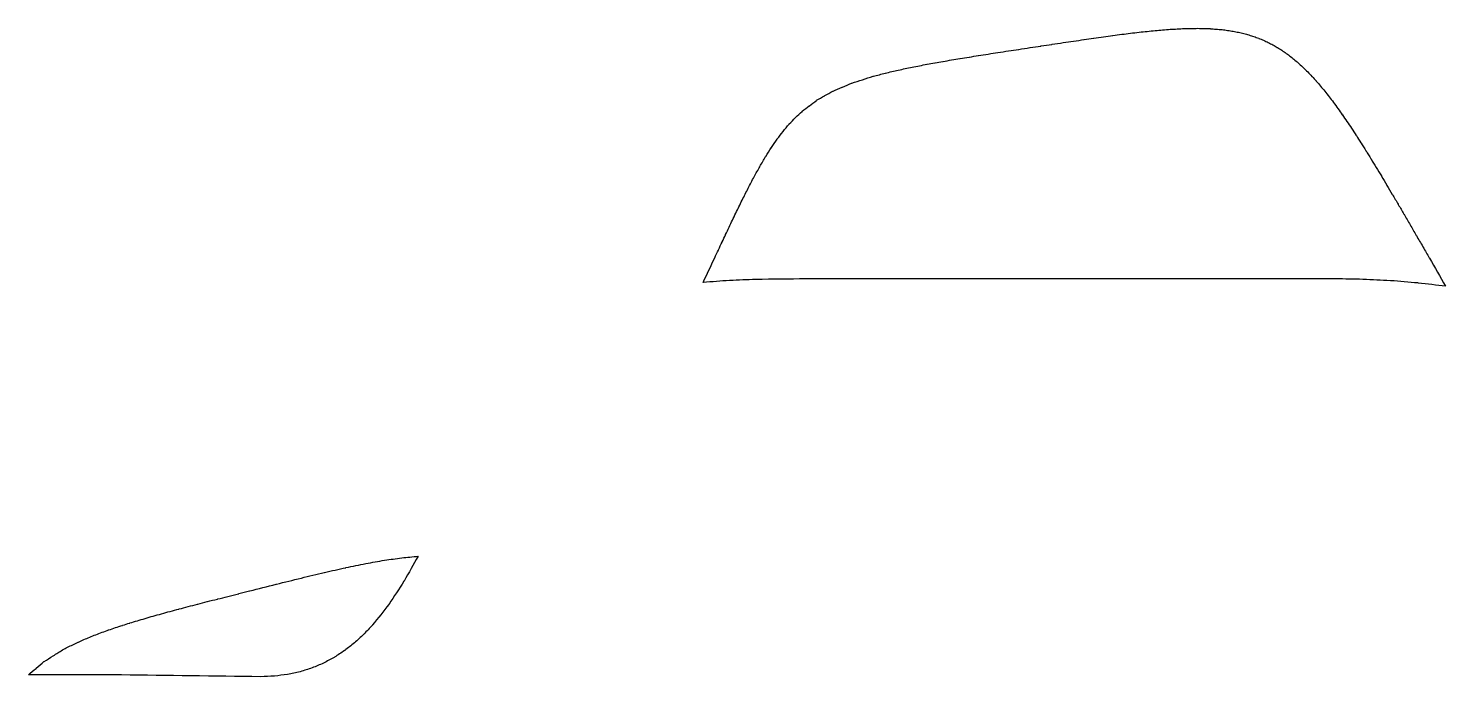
# Model space of a CAD drawing. Extents: x -32 to 115, y -51 to 70.
# Drawn here: x 4.83 to 36.85, y -20 to -5.34 of the extents above; entities that cross this region are included whole.
import ezdxf

# ---------------------------------------------------------------- set-up
doc = ezdxf.new("R2010")
doc.units = 0
doc.layers.add('VISIBLE', color=7, linetype='CONTINUOUS')

msp = doc.modelspace()

# ---------------------------------------------------------------- linework, layer by layer
at = {"layer": 'VISIBLE'}
for points, knots in [([(20.077, -11.084), (20.164, -10.899), (20.25, -10.714), (20.337, -10.528), (20.337, -10.527), (20.338, -10.526), (20.338, -10.525), (20.365, -10.467), (20.392, -10.41), (20.419, -10.352), (20.42, -10.351), (20.42, -10.35), (20.421, -10.348), (20.449, -10.289), (20.476, -10.23), (20.504, -10.171), (20.505, -10.17), (20.505, -10.169), (20.506, -10.167), (20.531, -10.113), (20.557, -10.059), (20.582, -10.005), (20.583, -10.004), (20.583, -10.003), (20.584, -10.002), (20.61, -9.946), (20.636, -9.891), (20.662, -9.835), (20.663, -9.834), (20.663, -9.833), (20.664, -9.832), (20.688, -9.781), (20.712, -9.731), (20.736, -9.68), (20.737, -9.679), (20.737, -9.678), (20.738, -9.677), (20.763, -9.625), (20.788, -9.573), (20.812, -9.521), (20.813, -9.52), (20.813, -9.519), (20.814, -9.518), (20.837, -9.47), (20.86, -9.423), (20.883, -9.375), (20.884, -9.374), (20.884, -9.373), (20.885, -9.372), (20.908, -9.324), (20.932, -9.275), (20.956, -9.227), (20.956, -9.226), (20.957, -9.225), (20.957, -9.224), (20.98, -9.179), (21.003, -9.134), (21.025, -9.088), (21.026, -9.087), (21.026, -9.087), (21.027, -9.086), (21.071, -8.999), (21.115, -8.912), (21.16, -8.826), (21.16, -8.825), (21.16, -8.824), (21.161, -8.823), (21.183, -8.781), (21.205, -8.739), (21.227, -8.697), (21.228, -8.696), (21.228, -8.695), (21.229, -8.694), (21.271, -8.619), (21.313, -8.544), (21.355, -8.469), (21.356, -8.468), (21.357, -8.466), (21.358, -8.465), (21.401, -8.389), (21.444, -8.314), (21.487, -8.238), (21.488, -8.237), (21.489, -8.235), (21.49, -8.234), (21.532, -8.17), (21.573, -8.106), (21.615, -8.041), (21.616, -8.04), (21.617, -8.039), (21.618, -8.037), (21.661, -7.973), (21.704, -7.908), (21.747, -7.843), (21.748, -7.842), (21.749, -7.841), (21.75, -7.839), (21.793, -7.784), (21.837, -7.729), (21.88, -7.674), (21.881, -7.673), (21.882, -7.672), (21.883, -7.671), (21.928, -7.615), (21.973, -7.56), (22.018, -7.505), (22.019, -7.504), (22.02, -7.503), (22.021, -7.502), (22.068, -7.454), (22.115, -7.407), (22.162, -7.359), (22.163, -7.358), (22.164, -7.357), (22.165, -7.356), (22.214, -7.309), (22.262, -7.263), (22.311, -7.216), (22.312, -7.215), (22.313, -7.214), (22.314, -7.213), (22.366, -7.172), (22.419, -7.132), (22.472, -7.091), (22.473, -7.09), (22.474, -7.089), (22.475, -7.088), (22.529, -7.049), (22.583, -7.009), (22.636, -6.97), (22.637, -6.969), (22.639, -6.968), (22.64, -6.967), (22.7, -6.933), (22.76, -6.898), (22.82, -6.863), (22.822, -6.862), (22.823, -6.861), (22.824, -6.861), (22.885, -6.827), (22.946, -6.794), (23.006, -6.76), (23.008, -6.759), (23.009, -6.759), (23.01, -6.758), (23.079, -6.728), (23.148, -6.698), (23.218, -6.669), (23.219, -6.668), (23.22, -6.667), (23.222, -6.667), (23.291, -6.638), (23.361, -6.609), (23.43, -6.581), (23.431, -6.58), (23.433, -6.58), (23.434, -6.579), (23.514, -6.553), (23.594, -6.527), (23.674, -6.501), (23.676, -6.501), (23.677, -6.5), (23.679, -6.5), (23.759, -6.474), (23.839, -6.449), (23.919, -6.424), (23.92, -6.424), (23.921, -6.424), (23.921, -6.423), (23.966, -6.411), (24.01, -6.4), (24.055, -6.388), (24.056, -6.387), (24.057, -6.387), (24.058, -6.387), (24.102, -6.375), (24.146, -6.364), (24.19, -6.352), (24.191, -6.352), (24.192, -6.352), (24.193, -6.352), (24.241, -6.34), (24.289, -6.329), (24.337, -6.318), (24.338, -6.317), (24.339, -6.317), (24.34, -6.317), (24.387, -6.306), (24.434, -6.295), (24.482, -6.284), (24.483, -6.284), (24.484, -6.283), (24.485, -6.283), (24.536, -6.272), (24.588, -6.261), (24.639, -6.25), (24.64, -6.25), (24.641, -6.25), (24.642, -6.25), (24.693, -6.239), (24.744, -6.228), (24.795, -6.217), (24.796, -6.217), (24.797, -6.217), (24.798, -6.217), (24.853, -6.206), (24.909, -6.195), (24.964, -6.184), (24.965, -6.184), (24.966, -6.184), (24.967, -6.184), (25.022, -6.173), (25.077, -6.163), (25.131, -6.152), (25.132, -6.152), (25.133, -6.152), (25.134, -6.152), (25.194, -6.141), (25.253, -6.13), (25.313, -6.119), (25.314, -6.119), (25.315, -6.119), (25.316, -6.119), (25.375, -6.108), (25.433, -6.098), (25.492, -6.087), (25.493, -6.087), (25.494, -6.087), (25.495, -6.087), (25.559, -6.076), (25.622, -6.065), (25.686, -6.054), (25.687, -6.054), (25.689, -6.054), (25.69, -6.054), (25.753, -6.043), (25.815, -6.033), (25.878, -6.022), (25.879, -6.022), (25.88, -6.022), (25.881, -6.022), (25.95, -6.011), (26.018, -6), (26.086, -5.989), (26.087, -5.988), (26.089, -5.988), (26.09, -5.988), (26.157, -5.977), (26.224, -5.966), (26.291, -5.956), (26.292, -5.955), (26.294, -5.955), (26.295, -5.955), (26.368, -5.944), (26.441, -5.932), (26.514, -5.921), (26.515, -5.921), (26.517, -5.92), (26.518, -5.92), (26.59, -5.909), (26.661, -5.898), (26.732, -5.887), (26.734, -5.886), (26.735, -5.886), (26.737, -5.886), (26.815, -5.874), (26.893, -5.862), (26.971, -5.85), (26.972, -5.85), (26.974, -5.85), (26.975, -5.85), (27.051, -5.838), (27.127, -5.826), (27.204, -5.815), (27.205, -5.814), (27.207, -5.814), (27.208, -5.814), (27.291, -5.801), (27.375, -5.789), (27.458, -5.776), (27.459, -5.776), (27.461, -5.776), (27.463, -5.775), (27.544, -5.763), (27.625, -5.751), (27.706, -5.739), (27.708, -5.738), (27.709, -5.738), (27.711, -5.738), (27.792, -5.726), (27.874, -5.713), (27.955, -5.701), (27.957, -5.701), (27.958, -5.7), (27.96, -5.7), (28.043, -5.688), (28.125, -5.675), (28.208, -5.663), (28.209, -5.663), (28.211, -5.662), (28.212, -5.662), (28.289, -5.651), (28.365, -5.64), (28.441, -5.628), (28.443, -5.628), (28.445, -5.628), (28.446, -5.627), (28.524, -5.616), (28.601, -5.605), (28.678, -5.593), (28.68, -5.593), (28.681, -5.593), (28.683, -5.592), (28.755, -5.582), (28.826, -5.572), (28.898, -5.562), (28.899, -5.561), (28.901, -5.561), (28.902, -5.561), (28.975, -5.551), (29.048, -5.54), (29.12, -5.53), (29.122, -5.53), (29.123, -5.529), (29.124, -5.529), (29.192, -5.52), (29.259, -5.511), (29.326, -5.502), (29.327, -5.502), (29.329, -5.502), (29.33, -5.501), (29.398, -5.492), (29.466, -5.483), (29.534, -5.474), (29.536, -5.474), (29.537, -5.474), (29.538, -5.474), (29.601, -5.466), (29.664, -5.458), (29.728, -5.45), (29.729, -5.45), (29.73, -5.45), (29.731, -5.45), (29.795, -5.442), (29.859, -5.434), (29.923, -5.427), (29.924, -5.427), (29.925, -5.426), (29.926, -5.426), (29.986, -5.42), (30.045, -5.414), (30.104, -5.408), (30.105, -5.407), (30.106, -5.407), (30.107, -5.407), (30.167, -5.401), (30.227, -5.395), (30.287, -5.389), (30.288, -5.388), (30.289, -5.388), (30.29, -5.388), (30.346, -5.384), (30.401, -5.379), (30.457, -5.374), (30.458, -5.374), (30.459, -5.374), (30.46, -5.374), (30.516, -5.37), (30.572, -5.365), (30.628, -5.361), (30.629, -5.361), (30.63, -5.361), (30.631, -5.36), (30.683, -5.358), (30.735, -5.355), (30.788, -5.352), (30.789, -5.352), (30.79, -5.352), (30.791, -5.352), (30.843, -5.349), (30.896, -5.346), (30.948, -5.344), (30.949, -5.344), (30.95, -5.344), (30.951, -5.344), (31, -5.343), (31.049, -5.342), (31.098, -5.341), (31.099, -5.341), (31.1, -5.341), (31.101, -5.341), (31.15, -5.34), (31.2, -5.339), (31.249, -5.339), (31.25, -5.339), (31.251, -5.339), (31.252, -5.339), (31.298, -5.34), (31.344, -5.341), (31.39, -5.342), (31.391, -5.342), (31.392, -5.342), (31.393, -5.342), (31.439, -5.344), (31.486, -5.345), (31.532, -5.346), (31.533, -5.346), (31.534, -5.347), (31.535, -5.347), (31.578, -5.35), (31.621, -5.353), (31.665, -5.357), (31.666, -5.357), (31.667, -5.357), (31.667, -5.357), (31.711, -5.36), (31.755, -5.364), (31.798, -5.368), (31.799, -5.368), (31.8, -5.368), (31.801, -5.368), (31.842, -5.374), (31.883, -5.379), (31.924, -5.385), (31.925, -5.385), (31.926, -5.385), (31.927, -5.385), (31.968, -5.392), (32.009, -5.398), (32.05, -5.404), (32.051, -5.404), (32.052, -5.404), (32.053, -5.404), (32.092, -5.412), (32.131, -5.42), (32.17, -5.429), (32.171, -5.429), (32.172, -5.429), (32.172, -5.429), (32.211, -5.438), (32.251, -5.447), (32.29, -5.455), (32.29, -5.455), (32.291, -5.456), (32.292, -5.456), (32.329, -5.467), (32.367, -5.477), (32.404, -5.488), (32.405, -5.488), (32.405, -5.489), (32.406, -5.489), (32.443, -5.5), (32.48, -5.512), (32.518, -5.523), (32.518, -5.523), (32.519, -5.524), (32.52, -5.524), (32.556, -5.537), (32.591, -5.551), (32.627, -5.565), (32.628, -5.565), (32.629, -5.565), (32.629, -5.566), (32.665, -5.58), (32.701, -5.594), (32.736, -5.608), (32.737, -5.609), (32.738, -5.609), (32.738, -5.609), (32.773, -5.626), (32.807, -5.643), (32.842, -5.659), (32.842, -5.66), (32.843, -5.66), (32.844, -5.66), (32.878, -5.677), (32.912, -5.695), (32.946, -5.712), (32.947, -5.712), (32.948, -5.713), (32.948, -5.713), (32.982, -5.733), (33.015, -5.753), (33.048, -5.772), (33.049, -5.773), (33.05, -5.773), (33.05, -5.773), (33.083, -5.794), (33.116, -5.814), (33.149, -5.834), (33.15, -5.835), (33.151, -5.835), (33.151, -5.836), (33.184, -5.859), (33.216, -5.882), (33.249, -5.905), (33.25, -5.905), (33.25, -5.906), (33.251, -5.906), (33.283, -5.929), (33.315, -5.953), (33.347, -5.976), (33.348, -5.977), (33.349, -5.977), (33.349, -5.978), (33.381, -6.004), (33.413, -6.031), (33.445, -6.057), (33.446, -6.058), (33.446, -6.058), (33.447, -6.059), (33.478, -6.085), (33.51, -6.112), (33.541, -6.139), (33.542, -6.139), (33.543, -6.14), (33.543, -6.141), (33.575, -6.171), (33.607, -6.201), (33.638, -6.231), (33.639, -6.231), (33.639, -6.232), (33.64, -6.232), (33.671, -6.263), (33.702, -6.293), (33.734, -6.323), (33.734, -6.324), (33.735, -6.324), (33.735, -6.325), (33.767, -6.359), (33.799, -6.392), (33.83, -6.426), (33.831, -6.427), (33.831, -6.427), (33.832, -6.428), (33.863, -6.462), (33.894, -6.496), (33.925, -6.529), (33.926, -6.53), (33.927, -6.531), (33.927, -6.531), (33.959, -6.569), (33.991, -6.607), (34.023, -6.644), (34.023, -6.645), (34.024, -6.646), (34.025, -6.646), (34.056, -6.684), (34.087, -6.722), (34.119, -6.759), (34.119, -6.76), (34.12, -6.761), (34.121, -6.761), (34.153, -6.803), (34.185, -6.845), (34.217, -6.886), (34.218, -6.887), (34.219, -6.888), (34.219, -6.889), (34.251, -6.93), (34.283, -6.972), (34.315, -7.013), (34.316, -7.014), (34.316, -7.015), (34.317, -7.016), (34.35, -7.061), (34.383, -7.107), (34.416, -7.153), (34.417, -7.154), (34.417, -7.154), (34.418, -7.155), (34.451, -7.201), (34.483, -7.246), (34.516, -7.292), (34.517, -7.293), (34.517, -7.294), (34.518, -7.295), (34.552, -7.345), (34.586, -7.395), (34.62, -7.445), (34.621, -7.446), (34.622, -7.447), (34.622, -7.448), (34.656, -7.497), (34.69, -7.547), (34.723, -7.597), (34.724, -7.598), (34.725, -7.599), (34.725, -7.6), (34.761, -7.654), (34.796, -7.709), (34.831, -7.763), (34.832, -7.764), (34.833, -7.765), (34.833, -7.766), (34.868, -7.82), (34.903, -7.874), (34.938, -7.928), (34.939, -7.93), (34.94, -7.931), (34.94, -7.932), (34.977, -7.991), (35.014, -8.05), (35.051, -8.109), (35.052, -8.11), (35.052, -8.111), (35.053, -8.112), (35.09, -8.171), (35.126, -8.229), (35.163, -8.288), (35.163, -8.289), (35.164, -8.29), (35.165, -8.291), (35.204, -8.355), (35.242, -8.419), (35.281, -8.483), (35.282, -8.484), (35.282, -8.485), (35.283, -8.487), (35.322, -8.55), (35.36, -8.613), (35.398, -8.676), (35.399, -8.677), (35.4, -8.678), (35.4, -8.68), (35.441, -8.748), (35.482, -8.817), (35.523, -8.885), (35.524, -8.887), (35.524, -8.888), (35.525, -8.89), (35.565, -8.957), (35.606, -9.025), (35.646, -9.093), (35.647, -9.095), (35.648, -9.096), (35.649, -9.097), (35.692, -9.171), (35.735, -9.245), (35.778, -9.318), (35.779, -9.32), (35.78, -9.321), (35.781, -9.323), (35.823, -9.395), (35.866, -9.468), (35.908, -9.541), (35.909, -9.542), (35.91, -9.544), (35.911, -9.545), (35.957, -9.624), (36.002, -9.703), (36.048, -9.782), (36.049, -9.783), (36.05, -9.785), (36.051, -9.786), (36.096, -9.864), (36.141, -9.942), (36.186, -10.02), (36.187, -10.021), (36.188, -10.023), (36.189, -10.025), (36.238, -10.109), (36.286, -10.193), (36.335, -10.277), (36.336, -10.278), (36.337, -10.28), (36.338, -10.282), (36.386, -10.365), (36.434, -10.448), (36.482, -10.531), (36.483, -10.532), (36.484, -10.534), (36.485, -10.536), (36.607, -10.747), (36.729, -10.958), (36.851, -11.17)], [0, 0, 0, 0, 0.00061334, 0.00061334, 0.00061334, 0.00061724, 0.00061724, 0.00061724, 0.00080818, 0.00080818, 0.00080818, 0.00081207, 0.00081207, 0.00081207, 0.00100829, 0.00100829, 0.00100829, 0.00101196, 0.00101196, 0.00101196, 0.00119145, 0.00119145, 0.00119145, 0.00119511, 0.00119511, 0.00119511, 0.00137925, 0.00137925, 0.00137925, 0.00138269, 0.00138269, 0.00138269, 0.00155138, 0.00155138, 0.00155138, 0.00155482, 0.00155482, 0.00155482, 0.00172757, 0.00172757, 0.00172757, 0.0017308, 0.0017308, 0.0017308, 0.00188932, 0.00188932, 0.00188932, 0.00189256, 0.00189256, 0.00189256, 0.00205458, 0.00205458, 0.00205458, 0.00205768, 0.00205768, 0.00205768, 0.00220961, 0.00220961, 0.00220961, 0.00221271, 0.00221271, 0.00221271, 0.00250478, 0.00250478, 0.00250478, 0.00250769, 0.00250769, 0.00250769, 0.00265039, 0.00265039, 0.00265039, 0.0026533, 0.0026533, 0.0026533, 0.00291108, 0.00291108, 0.00291108, 0.00291632, 0.00291632, 0.00291632, 0.00317743, 0.00317743, 0.00317743, 0.00318213, 0.00318213, 0.00318213, 0.0034122, 0.0034122, 0.0034122, 0.0034169, 0.0034169, 0.0034169, 0.00365066, 0.00365066, 0.00365066, 0.00365496, 0.00365496, 0.00365496, 0.0038656, 0.0038656, 0.0038656, 0.0038699, 0.0038699, 0.0038699, 0.00408378, 0.00408378, 0.00408378, 0.00408788, 0.00408788, 0.00408788, 0.00428861, 0.00428861, 0.00428861, 0.00429271, 0.00429271, 0.00429271, 0.00449495, 0.00449495, 0.00449495, 0.00449903, 0.00449903, 0.00449903, 0.00469898, 0.00469898, 0.00469898, 0.00470306, 0.00470306, 0.00470306, 0.00490331, 0.00490331, 0.00490331, 0.00490739, 0.00490739, 0.00490739, 0.0051161, 0.0051161, 0.0051161, 0.00512035, 0.00512035, 0.00512035, 0.00532857, 0.00532857, 0.00532857, 0.00533282, 0.00533282, 0.00533282, 0.00555887, 0.00555887, 0.00555887, 0.00556346, 0.00556346, 0.00556346, 0.0057886, 0.0057886, 0.0057886, 0.0057932, 0.0057932, 0.0057932, 0.00604528, 0.00604528, 0.00604528, 0.00605039, 0.00605039, 0.00605039, 0.00630188, 0.00630188, 0.00630188, 0.0063047, 0.0063047, 0.0063047, 0.00644288, 0.00644288, 0.00644288, 0.00644568, 0.00644568, 0.00644568, 0.0065827, 0.0065827, 0.0065827, 0.00658549, 0.00658549, 0.00658549, 0.00673319, 0.00673319, 0.00673319, 0.00673618, 0.00673618, 0.00673618, 0.00688224, 0.00688224, 0.00688224, 0.00688522, 0.00688522, 0.00688522, 0.00704321, 0.00704321, 0.00704321, 0.00704639, 0.00704639, 0.00704639, 0.00720235, 0.00720235, 0.00720235, 0.00720554, 0.00720554, 0.00720554, 0.00737465, 0.00737465, 0.00737465, 0.00737805, 0.00737805, 0.00737805, 0.00754472, 0.00754472, 0.00754472, 0.00754813, 0.00754813, 0.00754813, 0.00772917, 0.00772917, 0.00772917, 0.0077328, 0.0077328, 0.0077328, 0.00791093, 0.00791093, 0.00791093, 0.00791457, 0.00791457, 0.00791457, 0.00810833, 0.00810833, 0.00810833, 0.00811221, 0.00811221, 0.00811221, 0.00830253, 0.00830253, 0.00830253, 0.00830641, 0.00830641, 0.00830641, 0.00851366, 0.00851366, 0.00851366, 0.00851781, 0.00851781, 0.00851781, 0.00872103, 0.00872103, 0.00872103, 0.00872518, 0.00872518, 0.00872518, 0.00894668, 0.00894668, 0.00894668, 0.0089511, 0.0089511, 0.0089511, 0.00916793, 0.00916793, 0.00916793, 0.00917236, 0.00917236, 0.00917236, 0.00940886, 0.00940886, 0.00940886, 0.00941358, 0.00941358, 0.00941358, 0.00964473, 0.00964473, 0.00964473, 0.00964944, 0.00964944, 0.00964944, 0.00990171, 0.00990171, 0.00990171, 0.00990673, 0.00990673, 0.00990673, 0.01015289, 0.01015289, 0.01015289, 0.01015791, 0.01015791, 0.01015791, 0.01040461, 0.01040461, 0.01040461, 0.01040965, 0.01040965, 0.01040965, 0.01066012, 0.01066012, 0.01066012, 0.01066485, 0.01066485, 0.01066485, 0.01089646, 0.01089646, 0.01089646, 0.01090119, 0.01090119, 0.01090119, 0.01113612, 0.01113612, 0.01113612, 0.01114056, 0.01114056, 0.01114056, 0.01135779, 0.01135779, 0.01135779, 0.01136223, 0.01136223, 0.01136223, 0.01158236, 0.01158236, 0.01158236, 0.01158652, 0.01158652, 0.01158652, 0.01179008, 0.01179008, 0.01179008, 0.01179424, 0.01179424, 0.01179424, 0.01200031, 0.01200031, 0.01200031, 0.0120042, 0.0120042, 0.0120042, 0.01219483, 0.01219483, 0.01219483, 0.01219872, 0.01219872, 0.01219872, 0.0123915, 0.0123915, 0.0123915, 0.01239514, 0.01239514, 0.01239514, 0.01257359, 0.01257359, 0.01257359, 0.01257723, 0.01257723, 0.01257723, 0.0127575, 0.0127575, 0.0127575, 0.01276091, 0.01276091, 0.01276091, 0.01292795, 0.01292795, 0.01292795, 0.01293136, 0.01293136, 0.01293136, 0.01309996, 0.01309996, 0.01309996, 0.01310315, 0.01310315, 0.01310315, 0.01325963, 0.01325963, 0.01325963, 0.01326283, 0.01326283, 0.01326283, 0.01342062, 0.01342062, 0.01342062, 0.01342362, 0.01342362, 0.01342362, 0.01357045, 0.01357045, 0.01357045, 0.01357345, 0.01357345, 0.01357345, 0.0137214, 0.0137214, 0.0137214, 0.01372422, 0.01372422, 0.01372422, 0.01386238, 0.01386238, 0.01386238, 0.0138652, 0.0138652, 0.0138652, 0.01400435, 0.01400435, 0.01400435, 0.01400702, 0.01400702, 0.01400702, 0.01413761, 0.01413761, 0.01413761, 0.01414027, 0.01414027, 0.01414027, 0.01427177, 0.01427177, 0.01427177, 0.01427431, 0.01427431, 0.01427431, 0.0143987, 0.0143987, 0.0143987, 0.01440124, 0.01440124, 0.01440124, 0.01452636, 0.01452636, 0.01452636, 0.0145288, 0.0145288, 0.0145288, 0.01464844, 0.01464844, 0.01464844, 0.01465088, 0.01465088, 0.01465088, 0.01477105, 0.01477105, 0.01477105, 0.01477342, 0.01477342, 0.01477342, 0.01488981, 0.01488981, 0.01488981, 0.01489219, 0.01489219, 0.01489219, 0.01500897, 0.01500897, 0.01500897, 0.01501131, 0.01501131, 0.01501131, 0.01512608, 0.01512608, 0.01512608, 0.01512842, 0.01512842, 0.01512842, 0.01524348, 0.01524348, 0.01524348, 0.01524582, 0.01524582, 0.01524582, 0.01536061, 0.01536061, 0.01536061, 0.01536296, 0.01536296, 0.01536296, 0.01547778, 0.01547778, 0.01547778, 0.01548013, 0.01548013, 0.01548013, 0.01559642, 0.01559642, 0.01559642, 0.01559879, 0.01559879, 0.01559879, 0.01571496, 0.01571496, 0.01571496, 0.01571733, 0.01571733, 0.01571733, 0.01583682, 0.01583682, 0.01583682, 0.01583926, 0.01583926, 0.01583926, 0.01595849, 0.01595849, 0.01595849, 0.01596092, 0.01596092, 0.01596092, 0.01608527, 0.01608527, 0.01608527, 0.0160878, 0.0160878, 0.0160878, 0.01621172, 0.01621172, 0.01621172, 0.01621425, 0.01621425, 0.01621425, 0.01634499, 0.01634499, 0.01634499, 0.01634765, 0.01634765, 0.01634765, 0.01647777, 0.01647777, 0.01647777, 0.01648043, 0.01648043, 0.01648043, 0.01661897, 0.01661897, 0.01661897, 0.01662178, 0.01662178, 0.01662178, 0.01675964, 0.01675964, 0.01675964, 0.01676245, 0.01676245, 0.01676245, 0.01691005, 0.01691005, 0.01691005, 0.01691305, 0.01691305, 0.01691305, 0.01705988, 0.01705988, 0.01705988, 0.01706288, 0.01706288, 0.01706288, 0.0172207, 0.0172207, 0.0172207, 0.0172239, 0.0172239, 0.0172239, 0.01738082, 0.01738082, 0.01738082, 0.01738403, 0.01738403, 0.01738403, 0.01755315, 0.01755315, 0.01755315, 0.01755658, 0.01755658, 0.01755658, 0.01772461, 0.01772461, 0.01772461, 0.01772804, 0.01772804, 0.01772804, 0.01790944, 0.01790944, 0.01790944, 0.01791312, 0.01791312, 0.01791312, 0.01809322, 0.01809322, 0.01809322, 0.01809689, 0.01809689, 0.01809689, 0.0182915, 0.0182915, 0.0182915, 0.01829544, 0.01829544, 0.01829544, 0.0184885, 0.0184885, 0.0184885, 0.01849244, 0.01849244, 0.01849244, 0.01870113, 0.01870113, 0.01870113, 0.01870535, 0.01870535, 0.01870535, 0.01891219, 0.01891219, 0.01891219, 0.01891641, 0.01891641, 0.01891641, 0.01914004, 0.01914004, 0.01914004, 0.01914456, 0.01914456, 0.01914456, 0.01936598, 0.01936598, 0.01936598, 0.0193705, 0.0193705, 0.0193705, 0.01960988, 0.01960988, 0.01960988, 0.01961471, 0.01961471, 0.01961471, 0.0198515, 0.0198515, 0.0198515, 0.01985633, 0.01985633, 0.01985633, 0.02011226, 0.02011226, 0.02011226, 0.02011742, 0.02011742, 0.02011742, 0.02037035, 0.02037035, 0.02037035, 0.02037551, 0.02037551, 0.02037551, 0.02064878, 0.02064878, 0.02064878, 0.02065429, 0.02065429, 0.02065429, 0.02092411, 0.02092411, 0.02092411, 0.02092962, 0.02092962, 0.02092962, 0.02122101, 0.02122101, 0.02122101, 0.02122688, 0.02122688, 0.02122688, 0.02151435, 0.02151435, 0.02151435, 0.02152022, 0.02152022, 0.02152022, 0.02225217, 0.02225217, 0.02225217, 0.02225217]), ([(36.851, -11.17), (36.644, -11.146), (36.438, -11.122), (36.231, -11.098), (36.229, -11.097), (36.227, -11.097), (36.225, -11.097), (36.02, -11.08), (35.814, -11.063), (35.609, -11.046), (35.607, -11.046), (35.605, -11.045), (35.602, -11.045), (35.397, -11.035), (35.192, -11.025), (34.986, -11.015), (34.984, -11.015), (34.982, -11.015), (34.98, -11.015), (34.775, -11.011), (34.57, -11.008), (34.365, -11.004), (34.363, -11.004), (34.361, -11.004), (34.359, -11.004), (30.375, -11.004), (26.391, -11.004), (22.407, -11.004), (22.404, -11.004), (22.4, -11.004), (22.396, -11.004), (22.02, -11.009), (21.644, -11.013), (21.268, -11.018), (21.266, -11.018), (21.264, -11.018), (21.262, -11.018), (21.068, -11.025), (20.873, -11.033), (20.678, -11.041), (20.676, -11.041), (20.674, -11.041), (20.672, -11.041), (20.474, -11.056), (20.276, -11.07), (20.077, -11.084)], [0, 0, 0, 0, 0.00062357, 0.00062357, 0.00062357, 0.00062982, 0.00062982, 0.00062982, 0.00124853, 0.00124853, 0.00124853, 0.00125476, 0.00125476, 0.00125476, 0.00187168, 0.00187168, 0.00187168, 0.00187789, 0.00187789, 0.00187789, 0.00249321, 0.00249321, 0.00249321, 0.00249943, 0.00249943, 0.00249943, 0.01445067, 0.01445067, 0.01445067, 0.01446203, 0.01446203, 0.01446203, 0.01558985, 0.01558985, 0.01558985, 0.01559575, 0.01559575, 0.01559575, 0.01618019, 0.01618019, 0.01618019, 0.01618609, 0.01618609, 0.01618609, 0.01678269, 0.01678269, 0.01678269, 0.01678269]), ([(4.831, -19.96), (4.889, -19.911), (4.947, -19.861), (5.005, -19.812), (5.006, -19.811), (5.007, -19.81), (5.009, -19.809), (5.067, -19.759), (5.125, -19.71), (5.184, -19.66), (5.185, -19.659), (5.186, -19.658), (5.187, -19.657), (5.255, -19.614), (5.323, -19.572), (5.39, -19.529), (5.392, -19.528), (5.393, -19.527), (5.394, -19.526), (5.463, -19.483), (5.531, -19.44), (5.599, -19.396), (5.6, -19.396), (5.601, -19.395), (5.602, -19.395), (5.64, -19.375), (5.678, -19.356), (5.716, -19.336), (5.716, -19.336), (5.717, -19.335), (5.718, -19.335), (5.798, -19.296), (5.877, -19.257), (5.957, -19.219), (5.958, -19.218), (5.959, -19.218), (5.96, -19.217), (6.001, -19.199), (6.042, -19.18), (6.083, -19.161), (6.083, -19.161), (6.084, -19.16), (6.085, -19.16), (6.129, -19.142), (6.173, -19.124), (6.218, -19.106), (6.218, -19.106), (6.219, -19.105), (6.22, -19.105), (6.264, -19.087), (6.308, -19.069), (6.353, -19.051), (6.353, -19.05), (6.354, -19.05), (6.355, -19.05), (6.403, -19.032), (6.45, -19.015), (6.498, -18.997), (6.499, -18.997), (6.5, -18.997), (6.501, -18.996), (6.548, -18.979), (6.596, -18.961), (6.643, -18.944), (6.644, -18.943), (6.645, -18.943), (6.646, -18.943), (6.697, -18.926), (6.748, -18.908), (6.799, -18.891), (6.8, -18.891), (6.801, -18.891), (6.802, -18.89), (6.853, -18.873), (6.904, -18.856), (6.955, -18.839), (6.956, -18.839), (6.957, -18.838), (6.958, -18.838), (7.013, -18.821), (7.067, -18.804), (7.122, -18.787), (7.123, -18.786), (7.124, -18.786), (7.126, -18.786), (7.18, -18.769), (7.235, -18.752), (7.289, -18.735), (7.29, -18.734), (7.292, -18.734), (7.293, -18.734), (7.351, -18.717), (7.41, -18.7), (7.468, -18.683), (7.47, -18.682), (7.471, -18.682), (7.472, -18.681), (7.53, -18.664), (7.589, -18.647), (7.647, -18.63), (7.648, -18.63), (7.65, -18.63), (7.651, -18.629), (7.713, -18.612), (7.776, -18.595), (7.839, -18.577), (7.84, -18.577), (7.841, -18.577), (7.842, -18.576), (7.905, -18.559), (7.967, -18.542), (8.03, -18.524), (8.031, -18.524), (8.032, -18.524), (8.034, -18.523), (8.1, -18.506), (8.167, -18.488), (8.234, -18.47), (8.235, -18.47), (8.237, -18.469), (8.238, -18.469), (8.305, -18.451), (8.371, -18.434), (8.438, -18.416), (8.439, -18.415), (8.441, -18.415), (8.442, -18.415), (8.513, -18.396), (8.584, -18.378), (8.655, -18.359), (8.657, -18.359), (8.658, -18.359), (8.66, -18.358), (8.731, -18.34), (8.802, -18.322), (8.872, -18.303), (8.874, -18.303), (8.875, -18.302), (8.877, -18.302), (8.952, -18.283), (9.028, -18.264), (9.104, -18.244), (9.105, -18.244), (9.107, -18.244), (9.108, -18.243), (9.184, -18.224), (9.259, -18.205), (9.335, -18.186), (9.336, -18.185), (9.338, -18.185), (9.339, -18.184), (9.42, -18.164), (9.5, -18.144), (9.581, -18.123), (9.582, -18.123), (9.584, -18.123), (9.585, -18.122), (9.666, -18.102), (9.746, -18.082), (9.826, -18.062), (9.827, -18.061), (9.829, -18.061), (9.831, -18.06), (10.031, -18.01), (10.231, -17.96), (10.431, -17.909), (10.433, -17.909), (10.435, -17.908), (10.437, -17.908), (10.622, -17.862), (10.808, -17.816), (10.994, -17.77), (10.995, -17.769), (10.997, -17.769), (10.999, -17.769), (11.171, -17.727), (11.344, -17.686), (11.516, -17.645), (11.518, -17.644), (11.52, -17.644), (11.521, -17.643), (11.682, -17.607), (11.842, -17.571), (12.002, -17.535), (12.004, -17.534), (12.005, -17.534), (12.007, -17.534), (12.156, -17.503), (12.305, -17.472), (12.454, -17.442), (12.455, -17.441), (12.457, -17.441), (12.458, -17.441), (12.597, -17.416), (12.736, -17.392), (12.874, -17.367), (12.876, -17.367), (12.877, -17.366), (12.878, -17.366), (13.008, -17.348), (13.137, -17.33), (13.267, -17.312), (13.268, -17.311), (13.269, -17.311), (13.27, -17.311), (13.392, -17.3), (13.513, -17.288), (13.635, -17.277)], [0, 0, 0, 0, 0.000229117, 0.000229117, 0.000229117, 0.000233746, 0.000233746, 0.000233746, 0.000463462, 0.000463462, 0.000463462, 0.000468149, 0.000468149, 0.000468149, 0.000708459, 0.000708459, 0.000708459, 0.000713361, 0.000713361, 0.000713361, 0.000955888, 0.000955888, 0.000955888, 0.000958507, 0.000958507, 0.000958507, 0.001086804, 0.001086804, 0.001086804, 0.001089422, 0.001089422, 0.001089422, 0.001355356, 0.001355356, 0.001355356, 0.001358115, 0.001358115, 0.001358115, 0.001493302, 0.001493302, 0.001493302, 0.001496061, 0.001496061, 0.001496061, 0.001639199, 0.001639199, 0.001639199, 0.001642115, 0.001642115, 0.001642115, 0.001784992, 0.001784992, 0.001784992, 0.001787908, 0.001787908, 0.001787908, 0.001939829, 0.001939829, 0.001939829, 0.001942923, 0.001942923, 0.001942923, 0.002094543, 0.002094543, 0.002094543, 0.002097638, 0.002097638, 0.002097638, 0.00225917, 0.00225917, 0.00225917, 0.002262459, 0.002262459, 0.002262459, 0.002423646, 0.002423646, 0.002423646, 0.002426936, 0.002426936, 0.002426936, 0.002598854, 0.002598854, 0.002598854, 0.002602355, 0.002602355, 0.002602355, 0.002773877, 0.002773877, 0.002773877, 0.002777377, 0.002777377, 0.002777377, 0.002960413, 0.002960413, 0.002960413, 0.002964139, 0.002964139, 0.002964139, 0.00314672, 0.00314672, 0.00314672, 0.003150447, 0.003150447, 0.003150447, 0.003345299, 0.003345299, 0.003345299, 0.003349265, 0.003349265, 0.003349265, 0.003543596, 0.003543596, 0.003543596, 0.003547562, 0.003547562, 0.003547562, 0.003754904, 0.003754904, 0.003754904, 0.003759123, 0.003759123, 0.003759123, 0.003965875, 0.003965875, 0.003965875, 0.003970094, 0.003970094, 0.003970094, 0.004190583, 0.004190583, 0.004190583, 0.004195069, 0.004195069, 0.004195069, 0.004414891, 0.004414891, 0.004414891, 0.004419377, 0.004419377, 0.004419377, 0.004653658, 0.004653658, 0.004653658, 0.004658424, 0.004658424, 0.004658424, 0.004891957, 0.004891957, 0.004891957, 0.004896723, 0.004896723, 0.004896723, 0.005145437, 0.005145437, 0.005145437, 0.005150496, 0.005150496, 0.005150496, 0.005398374, 0.005398374, 0.005398374, 0.005403433, 0.005403433, 0.005403433, 0.006022309, 0.006022309, 0.006022309, 0.006028105, 0.006028105, 0.006028105, 0.006602116, 0.006602116, 0.006602116, 0.006607491, 0.006607491, 0.006607491, 0.007139742, 0.007139742, 0.007139742, 0.00714472, 0.00714472, 0.00714472, 0.007637777, 0.007637777, 0.007637777, 0.007642387, 0.007642387, 0.007642387, 0.008098909, 0.008098909, 0.008098909, 0.008103179, 0.008103179, 0.008103179, 0.008525981, 0.008525981, 0.008525981, 0.00852994, 0.00852994, 0.00852994, 0.008922059, 0.008922059, 0.008922059, 0.008925742, 0.008925742, 0.008925742, 0.009292242, 0.009292242, 0.009292242, 0.009292242]), ([(13.635, -17.277), (13.53, -17.464), (13.425, -17.651), (13.32, -17.838), (13.319, -17.84), (13.318, -17.841), (13.317, -17.843), (13.205, -18.016), (13.092, -18.188), (12.98, -18.361), (12.979, -18.362), (12.978, -18.364), (12.976, -18.366), (12.853, -18.521), (12.73, -18.676), (12.608, -18.831), (12.607, -18.832), (12.606, -18.833), (12.606, -18.833), (12.54, -18.903), (12.474, -18.972), (12.408, -19.042), (12.407, -19.043), (12.407, -19.043), (12.406, -19.044), (12.337, -19.108), (12.268, -19.171), (12.198, -19.235), (12.198, -19.235), (12.197, -19.236), (12.196, -19.237), (12.123, -19.294), (12.051, -19.351), (11.978, -19.408), (11.977, -19.409), (11.976, -19.409), (11.975, -19.41), (11.899, -19.46), (11.822, -19.511), (11.745, -19.561), (11.745, -19.562), (11.744, -19.562), (11.743, -19.563), (11.662, -19.606), (11.582, -19.65), (11.501, -19.693), (11.5, -19.694), (11.499, -19.694), (11.498, -19.694), (11.413, -19.73), (11.328, -19.766), (11.243, -19.802), (11.243, -19.803), (11.242, -19.803), (11.241, -19.803), (11.152, -19.832), (11.062, -19.86), (10.973, -19.888), (10.972, -19.888), (10.971, -19.889), (10.97, -19.889), (10.876, -19.909), (10.782, -19.93), (10.689, -19.95), (10.688, -19.95), (10.687, -19.95), (10.686, -19.95), (10.587, -19.963), (10.489, -19.975), (10.391, -19.987), (10.39, -19.987), (10.389, -19.988), (10.388, -19.988), (10.284, -19.992), (10.181, -19.996), (10.078, -20), (10.077, -20), (10.076, -20), (10.075, -20), (9.028, -19.987), (7.981, -19.974), (6.934, -19.96), (6.927, -19.96), (6.92, -19.96), (6.913, -19.96), (6.219, -19.96), (5.525, -19.96), (4.831, -19.96)], [0, 0, 0, 0, 0.000643265, 0.000643265, 0.000643265, 0.000649504, 0.000649504, 0.000649504, 0.001267306, 0.001267306, 0.001267306, 0.00127329, 0.00127329, 0.00127329, 0.001867264, 0.001867264, 0.001867264, 0.001870165, 0.001870165, 0.001870165, 0.002157389, 0.002157389, 0.002157389, 0.002160237, 0.002160237, 0.002160237, 0.002442245, 0.002442245, 0.002442245, 0.002445053, 0.002445053, 0.002445053, 0.002723006, 0.002723006, 0.002723006, 0.002725788, 0.002725788, 0.002725788, 0.003001263, 0.003001263, 0.003001263, 0.00300404, 0.00300404, 0.00300404, 0.00327901, 0.00327901, 0.00327901, 0.003281788, 0.003281788, 0.003281788, 0.003558563, 0.003558563, 0.003558563, 0.003561358, 0.003561358, 0.003561358, 0.003842464, 0.003842464, 0.003842464, 0.003845303, 0.003845303, 0.003845303, 0.004133353, 0.004133353, 0.004133353, 0.004136262, 0.004136262, 0.004136262, 0.004433826, 0.004433826, 0.004433826, 0.004436831, 0.004436831, 0.004436831, 0.004746298, 0.004746298, 0.004746298, 0.004749423, 0.004749423, 0.004749423, 0.007890901, 0.007890901, 0.007890901, 0.007911831, 0.007911831, 0.007911831, 0.009994354, 0.009994354, 0.009994354, 0.009994354])]:
    msp.add_open_spline(points, degree=3, knots=knots, dxfattribs=at)

doc.saveas('drawing.dxf')
